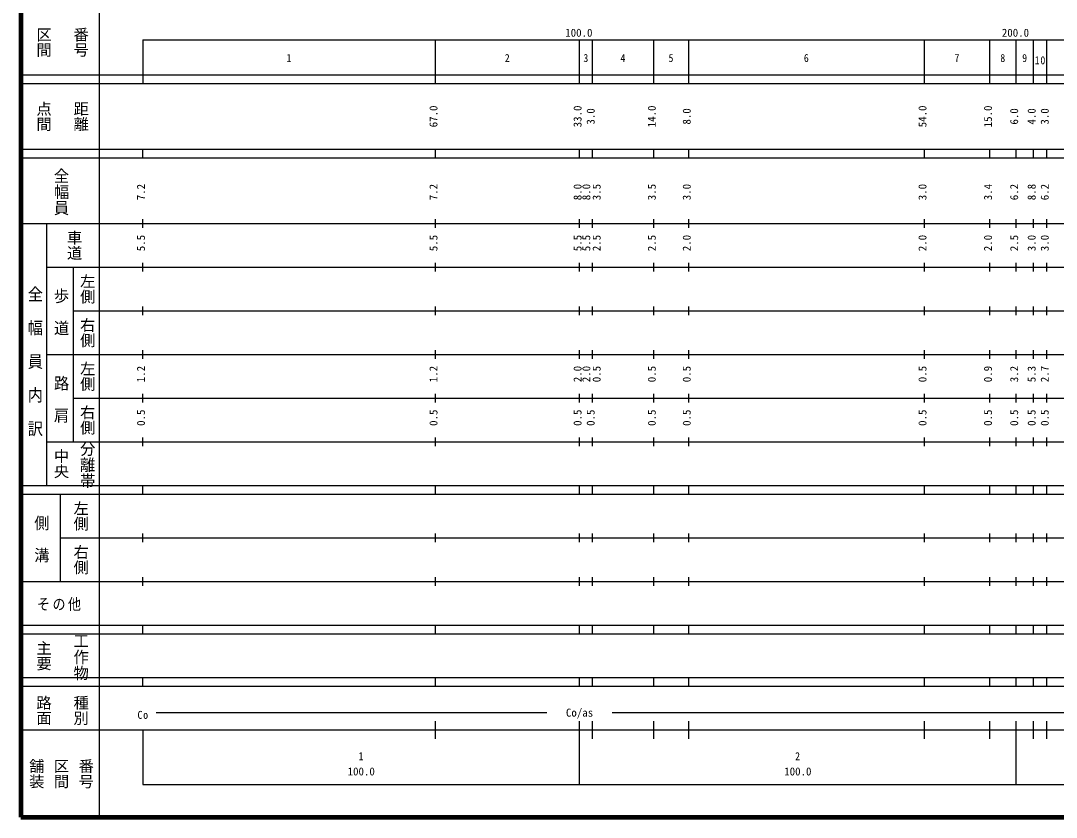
# Model space of a CAD drawing. Units: millimetres on the paper, enlarged 1000 times. Extents: x 40000 to 680000, y 20000 to 380000.
# Drawn here: x 40000 to 277188, y 20000 to 202409 of the extents above; entities that cross this region are included whole.
import ezdxf
from ezdxf.enums import TextEntityAlignment as Align

# ---------------------------------------------------------------- set-up
doc = ezdxf.new("R2010")
doc.units = ezdxf.units.MM
doc.header["$LTSCALE"] = 1000
doc.layers.add('M-TTL', color=2, linetype='Continuous', lineweight=140)
doc.layers.add('M-TTL-BAND', color=7, linetype='Continuous', lineweight=25)
doc.styles.add('@ＭＳ ゴシック', font='')
doc.styles.add('ＭＳ ゴシック', font='')
doc.styles.get('@ＭＳ ゴシック').set_extended_font_data('@MS Gothic')
doc.styles.get('ＭＳ ゴシック').set_extended_font_data('MS Gothic')

msp = doc.modelspace()

# ---------------------------------------------------------------- linework, layer by layer
at = {"layer": 'M-TTL'}
for p, q in [((40000, 380000), (40000, 20000)), ((40000, 20000), (680000, 20000))]:
    msp.add_line(p, q, dxfattribs=at)
at = {"layer": 'M-TTL-BAND'}
for p, q in [((58000, 370000), (58000, 20000)), ((68000, 198000), (579000, 198000)), ((68000, 198000), (68000, 188000)), ((135000, 188000), (135000, 198000)), ((168000, 188000), (168000, 198000)), ((171000, 188000), (171000, 198000)), ((185000, 188000), (185000, 198000)), ((193000, 188000), (193000, 198000)), ((247000, 188000), (247000, 198000)), ((262000, 188000), (262000, 198000)), ((268000, 188000), (268000, 198000)), ((272000, 188000), (272000, 198000)), ((275000, 188000), (275000, 198000)), ((40000, 190000), (579000, 190000)), ((40000, 188000), (579000, 188000)), ((40000, 173000), (579000, 173000)), ((40000, 171000), (579000, 171000)), ((68000, 171000), (68000, 173000)), ((135000, 171000), (135000, 173000)), ((168000, 171000), (168000, 173000)), ((171000, 171000), (171000, 173000)), ((185000, 171000), (185000, 173000)), ((193000, 171000), (193000, 173000)), ((247000, 171000), (247000, 173000)), ((262000, 171000), (262000, 173000)), ((268000, 171000), (268000, 173000)), ((272000, 171000), (272000, 173000)), ((275000, 171000), (275000, 173000)), ((68000, 155000), (68000, 157000)), ((135000, 155000), (135000, 157000)), ((168000, 155000), (168000, 157000)), ((171000, 155000), (171000, 157000)), ((185000, 155000), (185000, 157000)), ((193000, 155000), (193000, 157000)), ((247000, 155000), (247000, 157000)), ((262000, 155000), (262000, 157000)), ((268000, 155000), (268000, 157000)), ((272000, 155000), (272000, 157000)), ((275000, 155000), (275000, 157000)), ((40000, 156000), (579000, 156000)), ((46000, 96000), (46000, 156000)), ((46000, 146000), (579000, 146000)), ((52000, 146000), (52000, 106000)), ((68000, 145000), (68000, 147000)), ((135000, 145000), (135000, 147000)), ((168000, 145000), (168000, 147000)), ((171000, 145000), (171000, 147000)), ((185000, 145000), (185000, 147000)), ((193000, 145000), (193000, 147000)), ((247000, 145000), (247000, 147000)), ((262000, 145000), (262000, 147000)), ((268000, 145000), (268000, 147000)), ((272000, 145000), (272000, 147000)), ((275000, 145000), (275000, 147000)), ((52000, 136000), (579000, 136000)), ((68000, 135000), (68000, 137000)), ((135000, 135000), (135000, 137000)), ((168000, 135000), (168000, 137000)), ((171000, 135000), (171000, 137000)), ((185000, 135000), (185000, 137000)), ((193000, 135000), (193000, 137000)), ((247000, 135000), (247000, 137000)), ((262000, 135000), (262000, 137000)), ((268000, 135000), (268000, 137000)), ((272000, 135000), (272000, 137000)), ((275000, 135000), (275000, 137000)), ((46000, 126000), (579000, 126000)), ((68000, 125000), (68000, 127000)), ((135000, 125000), (135000, 127000)), ((168000, 125000), (168000, 127000)), ((171000, 125000), (171000, 127000)), ((185000, 125000), (185000, 127000)), ((193000, 125000), (193000, 127000)), ((247000, 125000), (247000, 127000)), ((262000, 125000), (262000, 127000)), ((268000, 125000), (268000, 127000)), ((272000, 125000), (272000, 127000)), ((275000, 125000), (275000, 127000)), ((68000, 115000), (68000, 117000)), ((135000, 115000), (135000, 117000)), ((168000, 115000), (168000, 117000)), ((171000, 115000), (171000, 117000)), ((185000, 115000), (185000, 117000)), ((193000, 115000), (193000, 117000)), ((247000, 115000), (247000, 117000)), ((262000, 115000), (262000, 117000)), ((268000, 115000), (268000, 117000)), ((272000, 115000), (272000, 117000)), ((275000, 115000), (275000, 117000)), ((52000, 116000), (579000, 116000)), ((68000, 105000), (68000, 107000)), ((135000, 105000), (135000, 107000)), ((168000, 105000), (168000, 107000)), ((171000, 105000), (171000, 107000)), ((185000, 105000), (185000, 107000)), ((193000, 105000), (193000, 107000)), ((247000, 105000), (247000, 107000)), ((262000, 105000), (262000, 107000)), ((268000, 105000), (268000, 107000)), ((272000, 105000), (272000, 107000)), ((275000, 105000), (275000, 107000)), ((46000, 106000), (579000, 106000)), ((40000, 96000), (579000, 96000)), ((68000, 94000), (68000, 96000)), ((135000, 94000), (135000, 96000)), ((168000, 94000), (168000, 96000)), ((171000, 94000), (171000, 96000)), ((185000, 94000), (185000, 96000)), ((193000, 94000), (193000, 96000)), ((247000, 94000), (247000, 96000)), ((262000, 94000), (262000, 96000)), ((268000, 94000), (268000, 96000)), ((272000, 94000), (272000, 96000)), ((275000, 94000), (275000, 96000)), ((40000, 94000), (579000, 94000)), ((49000, 94000), (49000, 74000)), ((49000, 84000), (579000, 84000)), ((68000, 83000), (68000, 85000)), ((135000, 83000), (135000, 85000)), ((168000, 83000), (168000, 85000)), ((171000, 83000), (171000, 85000)), ((185000, 83000), (185000, 85000)), ((193000, 83000), (193000, 85000)), ((247000, 83000), (247000, 85000)), ((262000, 83000), (262000, 85000)), ((268000, 83000), (268000, 85000)), ((272000, 83000), (272000, 85000)), ((275000, 83000), (275000, 85000)), ((40000, 74000), (579000, 74000)), ((68000, 73000), (68000, 75000)), ((135000, 73000), (135000, 75000)), ((168000, 73000), (168000, 75000)), ((171000, 73000), (171000, 75000)), ((185000, 73000), (185000, 75000)), ((193000, 73000), (193000, 75000)), ((247000, 73000), (247000, 75000)), ((262000, 73000), (262000, 75000)), ((268000, 73000), (268000, 75000)), ((272000, 73000), (272000, 75000)), ((275000, 73000), (275000, 75000)), ((40000, 64000), (579000, 64000)), ((40000, 62000), (579000, 62000)), ((68000, 62000), (68000, 64000)), ((135000, 62000), (135000, 64000)), ((168000, 62000), (168000, 64000)), ((171000, 62000), (171000, 64000)), ((185000, 62000), (185000, 64000)), ((193000, 62000), (193000, 64000)), ((247000, 62000), (247000, 64000)), ((262000, 62000), (262000, 64000)), ((268000, 62000), (268000, 64000)), ((272000, 62000), (272000, 64000)), ((275000, 62000), (275000, 64000)), ((40000, 52000), (579000, 52000)), ((40000, 50000), (579000, 50000)), ((68000, 50000), (68000, 52000)), ((135000, 50000), (135000, 52000)), ((168000, 50000), (168000, 52000)), ((171000, 50000), (171000, 52000)), ((185000, 50000), (185000, 52000)), ((193000, 50000), (193000, 52000)), ((247000, 50000), (247000, 52000)), ((262000, 50000), (262000, 52000)), ((268000, 50000), (268000, 52000)), ((272000, 50000), (272000, 52000)), ((275000, 50000), (275000, 52000)), ((71000, 44000), (160500, 44000)), ((175500, 44000), (565000, 44000)), ((135000, 38000), (135000, 42000)), ((168000, 27500), (168000, 42000)), ((171000, 38000), (171000, 42000)), ((185000, 38000), (185000, 42000)), ((193000, 38000), (193000, 42000)), ((247000, 38000), (247000, 42000)), ((262000, 38000), (262000, 42000)), ((268000, 27500), (268000, 42000)), ((272000, 38000), (272000, 42000)), ((275000, 38000), (275000, 42000)), ((40000, 40000), (579000, 40000)), ((68000, 40000), (68000, 27500)), ((68000, 27500), (579000, 27500))]:
    msp.add_line(p, q, dxfattribs=at)

# ---------------------------------------------------------------- texts
for s, height, rotation, style, p in [('区間', 2566, 270, '@ＭＳ ゴシック', (43250, 201000)), ('番号', 2566, 270, '@ＭＳ ゴシック', (51750, 201000)), ('点間', 2566, 270, '@ＭＳ ゴシック', (43250, 184000)), ('距離', 2566, 270, '@ＭＳ ゴシック', (51750, 184000)), ('67.0', 1833, 90, 'ＭＳ ゴシック', (136000, 178000)), ('33.0', 1833, 90, 'ＭＳ ゴシック', (169000, 178000)), ('14.0', 1833, 90, 'ＭＳ ゴシック', (186000, 178000)), ('54.0', 1833, 90, 'ＭＳ ゴシック', (248000, 178000)), ('15.0', 1833, 90, 'ＭＳ ゴシック', (263000, 178000)), ('3.0', 1833, 90, 'ＭＳ ゴシック', (172000, 178625)), ('8.0', 1833, 90, 'ＭＳ ゴシック', (194000, 178625)), ('6.0', 1833, 90, 'ＭＳ ゴシック', (269000, 178625)), ('4.0', 1833, 90, 'ＭＳ ゴシック', (273000, 178625)), ('3.0', 1833, 90, 'ＭＳ ゴシック', (276000, 178625)), ('7.2', 1833, 90, 'ＭＳ ゴシック', (69000, 161299)), ('7.2', 1833, 90, 'ＭＳ ゴシック', (136000, 161299)), ('8.0', 1833, 90, 'ＭＳ ゴシック', (169000, 161299)), ('8.0', 1833, 90, 'ＭＳ ゴシック', (171000, 161299)), ('3.5', 1833, 90, 'ＭＳ ゴシック', (173370, 161299)), ('3.5', 1833, 90, 'ＭＳ ゴシック', (186000, 161299)), ('3.0', 1833, 90, 'ＭＳ ゴシック', (194000, 161299)), ('3.0', 1833, 90, 'ＭＳ ゴシック', (248000, 161299)), ('3.4', 1833, 90, 'ＭＳ ゴシック', (263000, 161299)), ('6.2', 1833, 90, 'ＭＳ ゴシック', (269000, 161299)), ('8.8', 1833, 90, 'ＭＳ ゴシック', (273000, 161299)), ('6.2', 1833, 90, 'ＭＳ ゴシック', (276000, 161299)), ('車道', 2566, 270, '@ＭＳ ゴシック', (50250, 154500)), ('5.5', 1833, 90, 'ＭＳ ゴシック', (69000, 149625)), ('5.5', 1833, 90, 'ＭＳ ゴシック', (136000, 149625)), ('5.5', 1833, 90, 'ＭＳ ゴシック', (169000, 149625)), ('5.5', 1833, 90, 'ＭＳ ゴシック', (171000, 149625)), ('2.5', 1833, 90, 'ＭＳ ゴシック', (173370, 149625)), ('2.5', 1833, 90, 'ＭＳ ゴシック', (186000, 149625)), ('2.0', 1833, 90, 'ＭＳ ゴシック', (194000, 149625)), ('2.0', 1833, 90, 'ＭＳ ゴシック', (248000, 149625)), ('2.0', 1833, 90, 'ＭＳ ゴシック', (263000, 149625)), ('2.5', 1833, 90, 'ＭＳ ゴシック', (269000, 149625)), ('3.0', 1833, 90, 'ＭＳ ゴシック', (273000, 149625)), ('3.0', 1833, 90, 'ＭＳ ゴシック', (276000, 149625)), ('左側', 2566, 270, '@ＭＳ ゴシック', (53250, 144500)), ('右側', 2566, 270, '@ＭＳ ゴシック', (53250, 134500)), ('左側', 2566, 270, '@ＭＳ ゴシック', (53250, 124500)), ('1.2', 1833, 90, 'ＭＳ ゴシック', (69000, 119625)), ('1.2', 1833, 90, 'ＭＳ ゴシック', (136000, 119625)), ('2.0', 1833, 90, 'ＭＳ ゴシック', (169000, 119625)), ('2.0', 1833, 90, 'ＭＳ ゴシック', (171000, 119625)), ('0.5', 1833, 90, 'ＭＳ ゴシック', (173370, 119625)), ('0.5', 1833, 90, 'ＭＳ ゴシック', (186000, 119625)), ('0.5', 1833, 90, 'ＭＳ ゴシック', (194000, 119625)), ('0.5', 1833, 90, 'ＭＳ ゴシック', (248000, 119625)), ('0.9', 1833, 90, 'ＭＳ ゴシック', (263000, 119625)), ('3.2', 1833, 90, 'ＭＳ ゴシック', (269000, 119625)), ('5.3', 1833, 90, 'ＭＳ ゴシック', (273000, 119625)), ('2.7', 1833, 90, 'ＭＳ ゴシック', (276000, 119625)), ('右側', 2566, 270, '@ＭＳ ゴシック', (53250, 114500)), ('0.5', 1833, 90, 'ＭＳ ゴシック', (69000, 109625)), ('0.5', 1833, 90, 'ＭＳ ゴシック', (136000, 109625)), ('0.5', 1833, 90, 'ＭＳ ゴシック', (169000, 109625)), ('0.5', 1833, 90, 'ＭＳ ゴシック', (172000, 109625)), ('0.5', 1833, 90, 'ＭＳ ゴシック', (186000, 109625)), ('0.5', 1833, 90, 'ＭＳ ゴシック', (194000, 109625)), ('0.5', 1833, 90, 'ＭＳ ゴシック', (248000, 109625)), ('0.5', 1833, 90, 'ＭＳ ゴシック', (263000, 109625)), ('0.5', 1833, 90, 'ＭＳ ゴシック', (269000, 109625)), ('0.5', 1833, 90, 'ＭＳ ゴシック', (273000, 109625)), ('0.5', 1833, 90, 'ＭＳ ゴシック', (276000, 109625)), ('中央', 2566, 270, '@ＭＳ ゴシック', (47250, 104500)), ('左側', 2566, 270, '@ＭＳ ゴシック', (51750, 92500)), ('右側', 2566, 270, '@ＭＳ ゴシック', (51750, 82500)), ('主要', 2566, 270, '@ＭＳ ゴシック', (43250, 60500)), ('路面', 2566, 270, '@ＭＳ ゴシック', (43250, 48000)), ('種別', 2566, 270, '@ＭＳ ゴシック', (51750, 48000)), ('舗装', 2566, 270, '@ＭＳ ゴシック', (41583, 33500)), ('番号', 2566, 270, '@ＭＳ ゴシック', (52917, 33500)), ('区間', 2566, 270, '@ＭＳ ゴシック', (47250, 33500))]:
    msp.add_text(s, height=height, rotation=rotation, dxfattribs=dict(at, style=style)).set_placement(p, align=Align.BOTTOM_LEFT)
at = {"layer": 'M-TTL-BAND', "style": 'ＭＳ ゴシック'}
for s, p in [('100.0', (164719, 198195)), ('200.0', (264719, 198195)), ('Co/as', (164875, 42500)), ('100.0', (114875, 29033)), ('100.0', (214875, 29033))]:
    msp.add_text(s, height=1833, dxfattribs=at).set_placement(p, align=Align.BOTTOM_LEFT)
at = {"layer": 'M-TTL-BAND', "style": 'ＭＳ ゴシック', "width": 0.9}
for s, p in [('1', (100875, 192405)), ('2', (150875, 192405)), ('3', (168875, 192405)), ('4', (177375, 192405)), ('5', (188375, 192405)), ('6', (219375, 192405)), ('7', (253875, 192405)), ('8', (264375, 192405)), ('9', (269375, 192405)), ('1', (117375, 32523)), ('2', (217375, 32523))]:
    msp.add_text(s, height=1833, dxfattribs=at).set_placement(p, align=Align.BOTTOM_LEFT)
at = {"layer": 'M-TTL-BAND', "style": '@ＭＳ ゴシック'}
for s, width, p in [('全幅員', 1.05, (47250, 168750)), ('全\u3000幅\u3000員\u3000内\u3000訳', 1.1, (41250, 141750)), ('歩\u3000道', 1.05, (47250, 141250)), ('路\u3000肩', 1.05, (47250, 121250)), ('分離帯', 1.05, (53250, 106250)), ('側\u3000溝', 1.05, (42750, 89250)), ('工作物', 1.05, (51750, 62250))]:
    msp.add_text(s, height=2566, rotation=270, dxfattribs=dict(at, width=width)).set_placement(p, align=Align.BOTTOM_LEFT)
at = {"layer": 'M-TTL-BAND', "attachment_point": 7, "style": 'ＭＳ ゴシック'}
for s, insert, char_height in [('\\T1.16;\\W0.9;10', (272250, 192405), 1833), ('\\T1.19;\\W0.85;その他', (43750, 67250), 2566), ('\\T1.16;\\W0.9;Co', (66750, 42500), 1833)]:
    msp.add_mtext(s, dxfattribs=dict(at, insert=insert, char_height=char_height))

doc.saveas('drawing.dxf')
